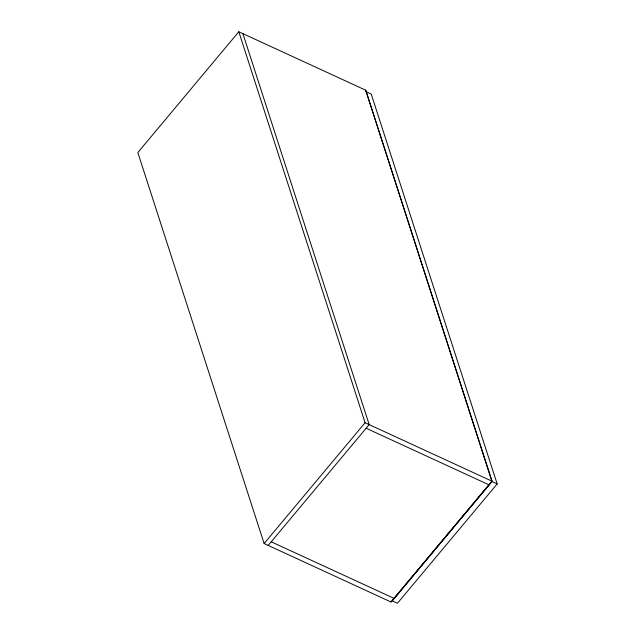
<?xml version="1.0" encoding="UTF-8"?>
<svg xmlns="http://www.w3.org/2000/svg" width="635" height="635" viewBox="0 0 635 635"><rect width="100%" height="100%" fill="white"/><g stroke="black" fill="none" stroke-linecap="round" stroke-linejoin="round"><path stroke-width="0.95" d="M238.808 31.75L137.835 152.559L264.12 543.544L391.104 602.036L492.077 481.227L365.792 90.241L238.808 31.75L365.093 422.735L492.077 481.227M264.12 543.544L365.093 422.735M268.2 545.425L369.181 424.617L242.895 33.631M390.969 601.972L491.942 481.163M365.657 90.178L491.95 481.544L392.24 600.845L397.454 603.25L497.165 483.949L371.221 94.028L366.006 91.63M491.95 481.544L497.165 483.949M366.149 428.244L489.053 484.854M271.232 541.806L394.137 598.408"/></g></svg>
